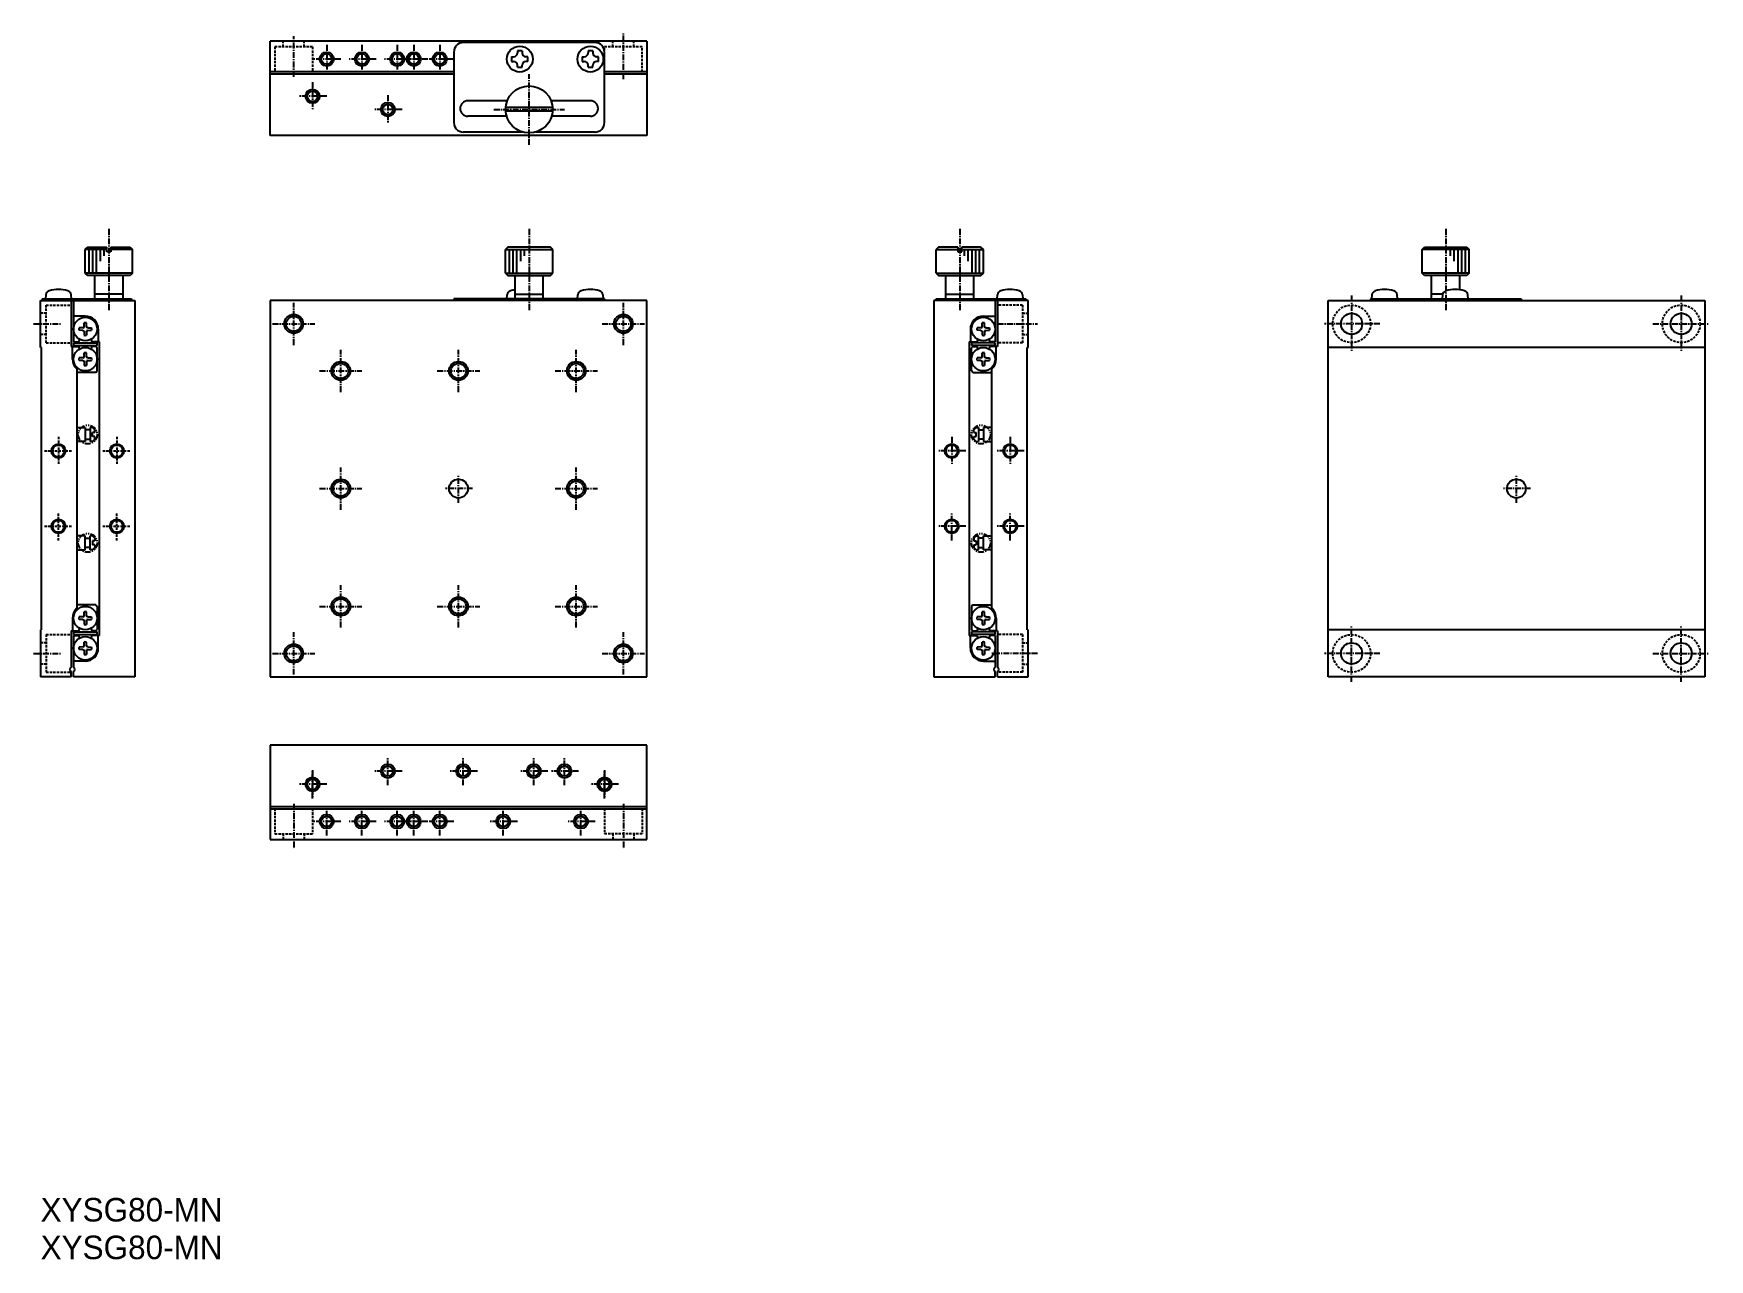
# Model space of a CAD drawing. Extents: x 138 to 494, y 13 to 273.
import ezdxf

# ---------------------------------------------------------------- set-up
doc = ezdxf.new("R2010")
doc.units = 0
for name, pattern in [('CENTER', [2, 1.25, -0.25, 0.25, -0.25]), ('DASHED', [0.75, 0.5, -0.25]), ('PHANTOM', [2.5, 1.25, -0.25, 0.25, -0.25, 0.25, -0.25])]:
    doc.linetypes.add(name, pattern=pattern)
doc.layers.get('0').update_dxf_attribs({"linetype": 'CONTINUOUS'})
doc.layers.add('CENTER', color=1, linetype='CENTER')

msp = doc.modelspace()

# ---------------------------------------------------------------- linework, layer by layer
at = {"color": 7, "linetype": 'CONTINUOUS'}
for p, q in [((187.91, 251.37), (187.91, 271.37)), ((267.91, 271.37), (187.91, 271.37)), ((256.91, 271.07), (228.91, 271.07)), ((267.91, 271.37), (267.91, 251.37)), ((226.91, 269.07), (226.91, 254.07)), ((239.16, 268.07), (239.16, 267.07)), ((239.16, 268.07), (239.61, 268.07)), ((239.16, 267.07), (239.61, 267.07)), ((241.41, 269.32), (240.41, 269.32)), ((240.41, 269.32), (240.41, 268.87)), ((241.41, 269.32), (241.41, 268.87)), ((242.66, 268.07), (242.21, 268.07)), ((242.66, 267.07), (242.21, 267.07)), ((242.66, 267.07), (242.66, 268.07)), ((254.16, 268.07), (254.16, 267.07)), ((254.16, 268.07), (254.61, 268.07)), ((254.16, 267.07), (254.61, 267.07)), ((256.41, 269.32), (255.41, 269.32)), ((255.41, 269.32), (255.41, 268.87)), ((256.41, 269.32), (256.41, 268.87)), ((257.66, 268.07), (257.21, 268.07)), ((257.66, 267.07), (257.21, 267.07)), ((257.66, 267.07), (257.66, 268.07)), ((258.91, 254.07), (258.91, 269.07)), ((226.91, 264.87), (187.91, 264.87)), ((226.91, 264.37), (187.91, 264.37)), ((240.41, 265.82), (240.41, 266.27)), ((240.41, 265.82), (241.41, 265.82)), ((241.41, 265.82), (241.41, 266.27)), ((255.41, 265.82), (255.41, 266.27)), ((255.41, 265.82), (256.41, 265.82)), ((256.41, 265.82), (256.41, 266.27)), ((267.91, 264.87), (258.91, 264.87)), ((267.91, 264.37), (258.91, 264.37)), ((238.26, 258.72), (229.91, 258.72)), ((247.89, 257.27), (237.92, 257.27)), ((247.89, 256.47), (237.92, 256.47)), ((255.91, 258.72), (247.55, 258.72)), ((238.12, 255.42), (229.91, 255.42)), ((255.91, 255.42), (247.69, 255.42)), ((267.91, 251.37), (187.91, 251.37)), ((241.51, 252.07), (228.91, 252.07)), ((256.91, 252.07), (244.31, 252.07)), ((148.66, 227.12), (149.16, 227.62)), ((153.26, 227.12), (148.66, 227.12)), ((148.66, 222.12), (148.66, 227.12)), ((149.16, 227.62), (153.26, 227.62)), ((153.26, 226.62), (153.26, 227.62)), ((154.06, 226.62), (153.26, 226.62)), ((154.06, 227.62), (154.06, 226.62)), ((154.06, 227.62), (158.16, 227.62)), ((158.66, 227.12), (154.06, 227.12)), ((158.16, 227.62), (158.66, 227.12)), ((158.66, 222.12), (158.66, 227.12)), ((238.41, 227.62), (237.91, 227.12)), ((237.91, 227.12), (247.91, 227.12)), ((237.91, 222.12), (237.91, 227.12)), ((247.41, 227.62), (238.41, 227.62)), ((247.91, 227.12), (247.41, 227.62)), ((247.91, 222.12), (247.91, 227.12)), ((329.86, 227.62), (329.36, 227.12)), ((329.36, 227.12), (333.96, 227.12)), ((329.36, 222.12), (329.36, 227.12)), ((333.96, 227.62), (329.86, 227.62)), ((333.96, 227.62), (333.96, 226.62)), ((333.96, 226.62), (334.76, 226.62)), ((334.76, 226.62), (334.76, 227.62)), ((338.86, 227.62), (334.76, 227.62)), ((334.76, 227.12), (339.36, 227.12)), ((339.36, 227.12), (338.86, 227.62)), ((339.36, 222.12), (339.36, 227.12)), ((432.56, 227.12), (433.06, 227.62)), ((442.56, 227.12), (432.56, 227.12)), ((432.56, 222.12), (432.56, 227.12)), ((433.06, 227.62), (442.06, 227.62)), ((442.06, 227.62), (442.56, 227.12)), ((442.56, 222.12), (442.56, 227.12)), ((158.66, 222.12), (148.66, 222.12)), ((149.16, 221.62), (148.66, 222.12)), ((158.16, 221.62), (149.16, 221.62)), ((150.66, 216.62), (150.66, 221.62)), ((156.66, 216.62), (156.66, 221.62)), ((158.66, 222.12), (158.16, 221.62)), ((237.91, 222.12), (247.91, 222.12)), ((237.91, 222.12), (238.41, 221.62)), ((238.41, 221.62), (247.41, 221.62)), ((239.91, 216.62), (239.91, 221.62)), ((245.91, 216.62), (245.91, 221.62)), ((247.41, 221.62), (247.91, 222.12)), ((329.36, 222.12), (339.36, 222.12)), ((329.36, 222.12), (329.86, 221.62)), ((329.86, 221.62), (338.86, 221.62)), ((331.36, 216.62), (331.36, 221.62)), ((337.36, 216.62), (337.36, 221.62)), ((338.86, 221.62), (339.36, 222.12)), ((442.56, 222.12), (432.56, 222.12)), ((433.06, 221.62), (432.56, 222.12)), ((442.06, 221.62), (433.06, 221.62)), ((434.56, 216.62), (434.56, 221.62)), ((440.56, 218.55), (440.56, 221.62)), ((442.56, 222.12), (442.06, 221.62)), ((140.28, 217.47), (140.21, 216.62)), ((145.71, 216.62), (145.63, 217.47)), ((156.66, 217.62), (150.66, 217.62)), ((238.16, 216.62), (238.23, 217.47)), ((239.91, 217.62), (245.91, 217.62)), ((253.16, 216.62), (253.23, 217.47)), ((258.58, 217.47), (258.66, 216.62)), ((331.36, 217.62), (337.36, 217.62)), ((342.26, 216.62), (342.34, 217.47)), ((347.69, 217.47), (347.76, 216.62)), ((421.88, 217.47), (421.81, 216.62)), ((427.31, 216.62), (427.23, 217.47)), ((436.91, 217.62), (434.56, 217.62)), ((436.88, 217.47), (436.81, 216.62)), ((442.31, 216.62), (442.23, 217.47)), ((139.16, 216.32), (159.16, 216.32)), ((139.16, 206.32), (139.16, 216.32)), ((139.46, 216.62), (139.46, 216.32)), ((139.46, 216.62), (158.46, 216.62)), ((145.66, 216.32), (145.66, 206.52)), ((146.16, 216.32), (146.16, 207.52)), ((158.46, 216.62), (158.46, 216.32)), ((159.16, 216.32), (159.16, 136.32)), ((187.91, 216.32), (187.91, 136.32)), ((267.91, 216.32), (187.91, 216.32)), ((258.91, 216.62), (226.91, 216.62)), ((226.91, 216.62), (226.91, 216.32)), ((258.91, 216.62), (258.91, 216.32)), ((267.91, 136.32), (267.91, 216.32)), ((348.86, 216.32), (328.86, 216.32)), ((328.86, 216.32), (328.86, 136.32)), ((329.36, 216.32), (329.36, 216.62)), ((329.36, 216.62), (348.36, 216.62)), ((341.86, 216.32), (341.86, 207.52)), ((342.36, 216.32), (342.36, 206.52)), ((348.36, 216.62), (348.36, 216.32)), ((348.86, 206.32), (348.86, 216.32)), ((412.56, 216.32), (492.56, 216.32)), ((412.56, 136.32), (412.56, 216.32)), ((421.56, 216.62), (453.56, 216.62)), ((421.56, 216.62), (421.56, 216.32)), ((453.56, 216.62), (453.56, 216.32)), ((492.56, 216.32), (492.56, 136.32)), ((148.66, 212.97), (146.16, 212.97)), ((148.16, 210.49), (147.33, 210.48)), ((148.16, 210.49), (148.32, 210.57)), ((148.38, 210.7), (148.32, 210.57)), ((148.38, 210.7), (148.4, 211.54)), ((148.93, 210.7), (148.92, 211.54)), ((148.93, 210.7), (148.99, 210.57)), ((149.16, 210.49), (148.99, 210.57)), ((149.16, 210.49), (149.98, 210.48)), ((151.41, 210.22), (151.41, 207.52)), ((336.61, 210.22), (336.61, 207.52)), ((338.86, 210.49), (338.03, 210.48)), ((338.86, 210.49), (339.03, 210.57)), ((339.08, 210.7), (339.03, 210.57)), ((339.08, 210.7), (339.1, 211.54)), ((339.36, 212.97), (341.86, 212.97)), ((339.63, 210.7), (339.62, 211.54)), ((339.63, 210.7), (339.69, 210.57)), ((339.86, 210.49), (339.69, 210.57)), ((339.86, 210.49), (340.68, 210.48)), ((145.66, 206.52), (147.24, 206.52)), ((145.91, 203.82), (145.91, 206.52)), ((146.16, 207.52), (147.24, 207.52)), ((146.16, 207.32), (146.16, 206.72)), ((146.16, 207.32), (151.16, 207.32)), ((146.16, 206.72), (151.16, 206.72)), ((148.16, 209.94), (147.33, 209.96)), ((148.16, 209.94), (148.32, 209.87)), ((148.38, 209.74), (148.32, 209.87)), ((148.38, 209.74), (148.4, 208.89)), ((148.93, 209.74), (148.92, 208.89)), ((148.93, 209.74), (148.99, 209.87)), ((149.16, 209.94), (148.99, 209.87)), ((149.16, 209.94), (149.98, 209.96)), ((151.66, 207.52), (150.07, 207.52)), ((150.86, 206.52), (150.07, 206.52)), ((150.86, 206.52), (151.16, 206.22)), ((151.16, 206.72), (151.16, 207.32)), ((151.66, 145.12), (151.66, 207.52)), ((336.36, 207.52), (337.95, 207.52)), ((336.36, 207.52), (336.36, 145.12)), ((336.86, 207.32), (336.86, 206.72)), ((341.86, 207.32), (336.86, 207.32)), ((341.86, 206.72), (336.86, 206.72)), ((337.16, 206.52), (336.86, 206.22)), ((337.16, 206.52), (337.95, 206.52)), ((338.86, 209.94), (338.03, 209.96)), ((338.86, 209.94), (339.03, 209.87)), ((339.08, 209.74), (339.03, 209.87)), ((339.08, 209.74), (339.1, 208.89)), ((339.63, 209.74), (339.62, 208.89)), ((339.63, 209.74), (339.69, 209.87)), ((339.86, 209.94), (339.69, 209.87)), ((339.86, 209.94), (340.68, 209.96)), ((341.86, 207.52), (340.77, 207.52)), ((342.36, 206.52), (340.77, 206.52)), ((341.86, 206.72), (341.86, 207.32)), ((342.11, 203.82), (342.11, 206.52)), ((139.36, 206.32), (139.16, 206.32)), ((139.36, 146.32), (139.36, 206.32)), ((148.16, 204.09), (147.33, 204.08)), ((148.16, 203.54), (147.33, 203.56)), ((148.16, 204.09), (148.32, 204.17)), ((148.16, 203.54), (148.32, 203.47)), ((148.38, 204.3), (148.32, 204.17)), ((148.38, 203.34), (148.32, 203.47)), ((148.38, 204.3), (148.4, 205.14)), ((148.38, 203.34), (148.4, 202.49)), ((148.93, 204.3), (148.92, 205.14)), ((148.93, 203.34), (148.92, 202.49)), ((148.93, 204.3), (148.99, 204.17)), ((148.93, 203.34), (148.99, 203.47)), ((149.16, 204.09), (148.99, 204.17)), ((149.16, 203.54), (148.99, 203.47)), ((149.16, 204.09), (149.98, 204.08)), ((149.16, 203.54), (149.98, 203.56)), ((151.16, 201.32), (151.16, 206.22)), ((336.86, 201.32), (336.86, 206.22)), ((338.86, 204.09), (338.03, 204.08)), ((338.86, 203.54), (338.03, 203.56)), ((338.86, 204.09), (339.03, 204.17)), ((338.86, 203.54), (339.03, 203.47)), ((339.08, 204.3), (339.03, 204.17)), ((339.08, 203.34), (339.03, 203.47)), ((339.08, 204.3), (339.1, 205.14)), ((339.08, 203.34), (339.1, 202.49)), ((339.63, 204.3), (339.62, 205.14)), ((339.63, 203.34), (339.62, 202.49)), ((339.63, 204.3), (339.69, 204.17)), ((339.63, 203.34), (339.69, 203.47)), ((339.86, 204.09), (339.69, 204.17)), ((339.86, 203.54), (339.69, 203.47)), ((339.86, 204.09), (340.68, 204.08)), ((339.86, 203.54), (340.68, 203.56)), ((348.66, 206.32), (348.86, 206.32)), ((348.66, 146.32), (348.66, 206.32)), ((492.56, 206.32), (412.56, 206.32)), ((146.86, 201.74), (146.86, 150.9)), ((150.86, 201.02), (146.86, 201.02)), ((150.86, 201.02), (151.16, 201.32)), ((337.16, 201.02), (336.86, 201.32)), ((337.16, 201.02), (341.16, 201.02)), ((341.16, 150.9), (341.16, 201.74)), ((146.86, 189.32), (148.66, 189.32)), ((148.66, 189.32), (148.66, 186.32)), ((149.66, 188.82), (148.66, 188.82)), ((150.16, 189.32), (149.66, 189.32)), ((149.66, 189.32), (149.66, 186.32)), ((150.16, 189.32), (150.66, 188.82)), ((150.66, 188.22), (150.66, 188.82)), ((337.86, 189.32), (337.36, 188.82)), ((337.36, 188.22), (337.36, 188.82)), ((337.86, 189.32), (338.36, 189.32)), ((338.36, 189.32), (338.36, 186.32)), ((338.36, 188.82), (339.36, 188.82)), ((339.36, 189.32), (339.36, 186.32)), ((341.16, 189.32), (339.36, 189.32)), ((148.66, 186.32), (146.86, 186.32)), ((148.66, 186.82), (149.66, 186.82)), ((150.16, 186.32), (149.66, 186.32)), ((150.16, 187.42), (150.16, 188.22)), ((150.66, 188.22), (150.16, 188.22)), ((150.66, 187.42), (150.16, 187.42)), ((150.16, 186.32), (150.66, 186.82)), ((150.66, 186.82), (150.66, 187.42)), ((337.36, 188.22), (337.86, 188.22)), ((337.36, 186.82), (337.36, 187.42)), ((337.36, 187.42), (337.86, 187.42)), ((337.86, 186.32), (337.36, 186.82)), ((337.86, 187.42), (337.86, 188.22)), ((337.86, 186.32), (338.36, 186.32)), ((339.36, 186.82), (338.36, 186.82)), ((339.36, 186.32), (341.16, 186.32)), ((148.66, 166.32), (146.86, 166.32)), ((148.66, 163.32), (148.66, 166.32)), ((148.66, 165.82), (149.66, 165.82)), ((149.66, 163.82), (148.66, 163.82)), ((150.16, 166.32), (149.66, 166.32)), ((149.66, 163.32), (149.66, 166.32)), ((150.16, 166.32), (150.66, 165.82)), ((150.66, 165.22), (150.16, 165.22)), ((150.16, 165.22), (150.16, 164.42)), ((150.66, 164.42), (150.16, 164.42)), ((150.16, 163.32), (150.66, 163.82)), ((150.66, 165.82), (150.66, 165.22)), ((150.66, 164.42), (150.66, 163.82)), ((337.86, 166.32), (337.36, 165.82)), ((337.36, 165.82), (337.36, 165.22)), ((337.36, 165.22), (337.86, 165.22)), ((337.36, 164.42), (337.36, 163.82)), ((337.36, 164.42), (337.86, 164.42)), ((337.86, 163.32), (337.36, 163.82)), ((337.86, 166.32), (338.36, 166.32)), ((337.86, 165.22), (337.86, 164.42)), ((338.36, 163.32), (338.36, 166.32)), ((339.36, 165.82), (338.36, 165.82)), ((338.36, 163.82), (339.36, 163.82)), ((339.36, 163.32), (339.36, 166.32)), ((339.36, 166.32), (341.16, 166.32)), ((146.86, 163.32), (148.66, 163.32)), ((150.16, 163.32), (149.66, 163.32)), ((337.86, 163.32), (338.36, 163.32)), ((341.16, 163.32), (339.36, 163.32)), ((150.86, 151.62), (146.86, 151.62)), ((148.38, 149.3), (148.4, 150.14)), ((148.93, 149.3), (148.92, 150.14)), ((150.86, 151.62), (151.16, 151.32)), ((151.16, 151.32), (151.16, 146.42)), ((337.16, 151.62), (336.86, 151.32)), ((336.86, 151.32), (336.86, 146.42)), ((337.16, 151.62), (341.16, 151.62)), ((339.08, 149.3), (339.1, 150.14)), ((339.63, 149.3), (339.62, 150.14)), ((139.16, 146.32), (139.16, 136.32)), ((139.36, 146.32), (139.16, 146.32)), ((145.66, 146.12), (147.24, 146.12)), ((145.66, 146.12), (145.66, 138.38)), ((145.91, 148.82), (145.91, 146.12)), ((148.16, 149.09), (147.33, 149.08)), ((148.16, 148.54), (147.33, 148.56)), ((148.16, 149.09), (148.32, 149.17)), ((148.16, 148.54), (148.32, 148.47)), ((148.38, 149.3), (148.32, 149.17)), ((148.38, 148.34), (148.32, 148.47)), ((148.38, 148.34), (148.4, 147.49)), ((148.93, 148.34), (148.92, 147.49)), ((148.93, 149.3), (148.99, 149.17)), ((148.93, 148.34), (148.99, 148.47)), ((149.16, 149.09), (148.99, 149.17)), ((149.16, 148.54), (148.99, 148.47)), ((149.16, 149.09), (149.98, 149.08)), ((149.16, 148.54), (149.98, 148.56)), ((150.86, 146.12), (150.07, 146.12)), ((150.86, 146.12), (151.16, 146.42)), ((337.16, 146.12), (336.86, 146.42)), ((337.16, 146.12), (337.95, 146.12)), ((338.86, 149.09), (338.03, 149.08)), ((338.86, 148.54), (338.03, 148.56)), ((338.86, 149.09), (339.03, 149.17)), ((338.86, 148.54), (339.03, 148.47)), ((339.08, 149.3), (339.03, 149.17)), ((339.08, 148.34), (339.03, 148.47)), ((339.08, 148.34), (339.1, 147.49)), ((339.63, 148.34), (339.62, 147.49)), ((339.63, 149.3), (339.69, 149.17)), ((339.63, 148.34), (339.69, 148.47)), ((339.86, 149.09), (339.69, 149.17)), ((339.86, 148.54), (339.69, 148.47)), ((339.86, 149.09), (340.68, 149.08)), ((339.86, 148.54), (340.68, 148.56)), ((342.36, 146.12), (340.77, 146.12)), ((342.11, 148.82), (342.11, 146.12)), ((342.36, 146.12), (342.36, 138.38)), ((348.66, 146.32), (348.86, 146.32)), ((348.86, 136.32), (348.86, 146.32)), ((492.56, 146.32), (412.56, 146.32)), ((146.16, 145.92), (146.16, 145.32)), ((146.16, 145.92), (151.16, 145.92)), ((146.16, 145.32), (151.16, 145.32)), ((146.16, 145.12), (147.24, 145.12)), ((146.16, 145.12), (146.16, 138.38)), ((148.16, 142.69), (147.33, 142.68)), ((148.16, 142.69), (148.32, 142.77)), ((148.38, 142.9), (148.32, 142.77)), ((148.38, 142.9), (148.4, 143.74)), ((148.93, 142.9), (148.92, 143.74)), ((148.93, 142.9), (148.99, 142.77)), ((149.16, 142.69), (148.99, 142.77)), ((149.16, 142.69), (149.98, 142.68)), ((151.66, 145.12), (150.07, 145.12)), ((151.16, 145.32), (151.16, 145.92)), ((151.41, 142.42), (151.41, 145.12)), ((336.36, 145.12), (337.95, 145.12)), ((336.61, 142.42), (336.61, 145.12)), ((336.86, 145.92), (336.86, 145.32)), ((341.86, 145.92), (336.86, 145.92)), ((341.86, 145.32), (336.86, 145.32)), ((338.86, 142.69), (338.03, 142.68)), ((338.86, 142.69), (339.03, 142.77)), ((339.08, 142.9), (339.03, 142.77)), ((339.08, 142.9), (339.1, 143.74)), ((339.63, 142.9), (339.62, 143.74)), ((339.63, 142.9), (339.69, 142.77)), ((339.86, 142.69), (339.69, 142.77)), ((339.86, 142.69), (340.68, 142.68)), ((341.86, 145.12), (340.77, 145.12)), ((341.86, 145.32), (341.86, 145.92)), ((341.86, 145.12), (341.86, 138.38)), ((148.66, 139.67), (146.16, 139.67)), ((148.16, 142.14), (147.33, 142.16)), ((148.16, 142.14), (148.32, 142.07)), ((148.38, 141.94), (148.32, 142.07)), ((148.38, 141.94), (148.4, 141.09)), ((148.93, 141.94), (148.92, 141.09)), ((148.93, 141.94), (148.99, 142.07)), ((149.16, 142.14), (148.99, 142.07)), ((149.16, 142.14), (149.98, 142.16)), ((338.86, 142.14), (338.03, 142.16)), ((338.86, 142.14), (339.03, 142.07)), ((339.08, 141.94), (339.03, 142.07)), ((339.08, 141.94), (339.1, 141.09)), ((339.36, 139.67), (341.86, 139.67)), ((339.63, 141.94), (339.62, 141.09)), ((339.63, 141.94), (339.69, 142.07)), ((339.86, 142.14), (339.69, 142.07)), ((339.86, 142.14), (340.68, 142.16)), ((145.66, 136.32), (139.16, 136.32)), ((145.66, 136.32), (145.66, 137.46)), ((146.16, 136.32), (146.16, 137.46)), ((159.16, 136.32), (146.16, 136.32)), ((187.91, 136.32), (267.91, 136.32)), ((328.86, 136.32), (341.86, 136.32)), ((341.86, 136.32), (341.86, 137.46)), ((342.36, 136.32), (342.36, 137.46)), ((342.36, 136.32), (348.86, 136.32)), ((492.56, 136.32), (412.56, 136.32)), ((267.91, 121.82), (187.91, 121.82)), ((187.91, 121.82), (187.91, 101.82)), ((267.91, 101.82), (267.91, 121.82)), ((187.91, 108.82), (267.91, 108.82)), ((187.91, 108.32), (267.91, 108.32)), ((187.91, 101.82), (267.91, 101.82))]:
    msp.add_line(p, q, dxfattribs=at)
at = {"color": 3, "linetype": 'DASHED'}
for p, q in [((190.66, 270.17), (190.66, 271.37)), ((195.16, 270.17), (195.16, 271.37)), ((260.66, 270.17), (260.66, 271.37)), ((265.16, 270.17), (265.16, 271.37)), ((188.91, 270.17), (188.91, 264.87)), ((196.91, 270.17), (188.91, 270.17)), ((196.91, 270.17), (196.91, 264.87)), ((258.91, 264.87), (258.91, 270.17)), ((266.91, 270.17), (258.91, 270.17)), ((266.91, 264.87), (266.91, 270.17)), ((140.36, 213.57), (139.16, 213.57)), ((140.36, 215.32), (145.66, 215.32)), ((140.36, 207.32), (140.36, 215.32)), ((347.66, 215.32), (342.36, 215.32)), ((347.66, 215.32), (347.66, 207.32)), ((347.66, 213.57), (348.86, 213.57)), ((140.36, 209.07), (139.16, 209.07)), ((140.36, 207.32), (145.66, 207.32)), ((347.66, 207.32), (342.36, 207.32)), ((347.66, 209.07), (348.86, 209.07)), ((140.36, 143.57), (139.16, 143.57)), ((140.36, 145.32), (145.66, 145.32)), ((140.36, 145.32), (140.36, 137.32)), ((347.66, 145.32), (342.36, 145.32)), ((347.66, 145.32), (347.66, 137.32)), ((347.66, 143.57), (348.86, 143.57)), ((140.36, 139.07), (139.16, 139.07)), ((347.66, 139.07), (348.86, 139.07)), ((140.36, 137.32), (145.66, 137.32)), ((347.66, 137.32), (342.36, 137.32)), ((188.91, 108.32), (188.91, 103.02)), ((196.91, 108.32), (196.91, 103.02)), ((258.91, 108.32), (258.91, 103.02)), ((266.91, 108.32), (266.91, 103.02)), ((188.91, 103.02), (196.91, 103.02)), ((190.66, 103.02), (190.66, 101.82)), ((195.16, 103.02), (195.16, 101.82)), ((266.91, 103.02), (258.91, 103.02)), ((260.66, 103.02), (260.66, 101.82)), ((265.16, 103.02), (265.16, 101.82))]:
    msp.add_line(p, q, dxfattribs=at)
at = {"color": 3, "linetype": 'CONTINUOUS'}
for p, q in [((149.46, 222.12), (149.46, 227.12)), ((150.26, 222.12), (150.26, 227.12)), ((151.06, 222.12), (151.06, 227.12)), ((151.86, 224.62), (151.86, 227.12)), ((152.66, 225.75), (152.66, 227.12)), ((238.71, 222.12), (238.71, 227.12)), ((239.51, 222.12), (239.51, 227.12)), ((240.31, 222.12), (240.31, 227.12)), ((241.11, 224.62), (241.11, 227.12)), ((241.91, 225.75), (241.91, 227.12)), ((335.36, 225.75), (335.36, 227.12)), ((336.16, 224.62), (336.16, 227.12)), ((336.96, 222.12), (336.96, 227.12)), ((337.76, 222.12), (337.76, 227.12)), ((338.56, 222.12), (338.56, 227.12)), ((438.56, 225.75), (438.56, 227.12)), ((439.36, 224.62), (439.36, 227.12)), ((440.16, 222.12), (440.16, 227.12)), ((440.96, 222.12), (440.96, 227.12)), ((441.76, 222.12), (441.76, 227.12))]:
    msp.add_line(p, q, dxfattribs=at)
for centre, radius in [((199.91, 267.57), 1.5), ((207.41, 267.57), 1.5), ((214.91, 267.57), 1.5), ((218.41, 267.57), 1.5), ((223.91, 267.57), 1.5), ((196.91, 259.67), 1.5), ((212.91, 256.87), 1.5), ((192.91, 211.32), 2), ((262.91, 211.32), 2), ((202.91, 201.32), 2), ((227.91, 201.32), 2), ((252.91, 201.32), 2), ((142.96, 184.32), 1.5), ((155.36, 184.32), 1.5), ((332.66, 184.32), 1.5), ((345.06, 184.32), 1.5), ((202.91, 176.32), 2), ((252.91, 176.32), 2), ((142.96, 168.32), 1.5), ((155.36, 168.32), 1.5), ((332.66, 168.32), 1.5), ((345.06, 168.32), 1.5), ((202.91, 151.32), 2), ((227.91, 151.32), 2), ((252.91, 151.32), 2), ((192.91, 141.32), 2), ((262.91, 141.32), 2), ((212.91, 116.32), 1.5), ((228.91, 116.32), 1.5), ((243.91, 116.32), 1.5), ((250.41, 116.32), 1.5), ((196.91, 113.52), 1.5), ((258.91, 113.52), 1.5), ((199.91, 105.62), 1.5), ((207.41, 105.62), 1.5), ((214.91, 105.62), 1.5), ((218.41, 105.62), 1.5), ((223.91, 105.62), 1.5), ((237.41, 105.62), 1.5), ((253.91, 105.62), 1.5)]:
    msp.add_circle(centre, radius, dxfattribs=at)
at = {"color": 7, "linetype": 'CONTINUOUS'}
for centre, radius in [((199.91, 267.57), 1.1), ((207.41, 267.57), 1.1), ((214.91, 267.57), 1.1), ((218.41, 267.57), 1.1), ((223.91, 267.57), 1.1), ((240.91, 267.57), 2.75), ((255.91, 267.57), 2.75), ((196.91, 259.67), 1.1), ((242.91, 256.87), 5), ((212.91, 256.87), 1.1), ((417.56, 211.32), 2.25), ((487.56, 211.32), 2.25), ((148.66, 210.22), 2.5), ((192.91, 211.32), 1.6), ((262.91, 211.32), 1.6), ((339.36, 210.22), 2.5), ((148.66, 203.82), 2.5), ((202.91, 201.32), 1.6), ((227.91, 201.32), 1.6), ((252.91, 201.32), 1.6), ((339.36, 203.82), 2.5), ((142.96, 184.32), 1.25), ((155.36, 184.32), 1.25), ((332.66, 184.32), 1.25), ((345.06, 184.32), 1.25), ((227.91, 176.32), 2), ((452.56, 176.32), 2), ((202.91, 176.32), 1.6), ((252.91, 176.32), 1.6), ((142.96, 168.32), 1.25), ((155.36, 168.32), 1.25), ((332.66, 168.32), 1.25), ((345.06, 168.32), 1.25), ((148.66, 148.82), 2.5), ((202.91, 151.32), 1.6), ((227.91, 151.32), 1.6), ((252.91, 151.32), 1.6), ((339.36, 148.82), 2.5), ((148.66, 142.42), 2.5), ((192.91, 141.32), 1.6), ((262.91, 141.32), 1.6), ((339.36, 142.42), 2.5), ((417.56, 141.32), 2.25), ((487.56, 141.32), 2.25), ((196.91, 113.52), 1.1), ((212.91, 116.32), 1.1), ((228.91, 116.32), 1.1), ((243.91, 116.32), 1.1), ((250.41, 116.32), 1.1), ((258.91, 113.52), 1.1), ((199.91, 105.62), 1.1), ((207.41, 105.62), 1.1), ((214.91, 105.62), 1.1), ((218.41, 105.62), 1.1), ((223.91, 105.62), 1.1), ((237.41, 105.62), 1.1), ((253.91, 105.62), 1.1)]:
    msp.add_circle(centre, radius, dxfattribs=at)
at = {"color": 3, "linetype": 'DASHED'}
for centre in [(417.56, 211.32), (487.56, 211.32), (417.56, 141.32), (487.56, 141.32)]:
    msp.add_circle(centre, 4, dxfattribs=at)
at = {"color": 3, "linetype": 'PHANTOM'}
for centre in [(149.16, 187.82), (338.86, 187.82), (149.16, 164.82), (338.86, 164.82)]:
    msp.add_circle(centre, 2, dxfattribs=at)
at = {"color": 7, "linetype": 'CONTINUOUS'}
for centre, radius, start, end in [((228.91, 269.07), 2, 90, 180), ((256.91, 269.07), 2, 0, 90), ((239.61, 268.87), 0.8, 270, 0), ((239.61, 266.27), 0.8, 0, 90), ((242.21, 268.87), 0.8, 180, 270), ((242.21, 266.27), 0.8, 90, 180), ((254.61, 268.87), 0.8, 270, 0), ((254.61, 266.27), 0.8, 0, 90), ((257.21, 268.87), 0.8, 180, 270), ((257.21, 266.27), 0.8, 90, 180), ((229.91, 257.07), 1.65, 90, 270), ((255.91, 257.07), 1.65, 270, 90), ((228.91, 254.07), 2, 180, 270), ((256.91, 254.07), 2, 270, 0), ((141.28, 217.38), 1, 106.257, 175), ((142.96, 211.62), 7, 73.743, 106.257), ((144.64, 217.38), 1, 5, 73.743), ((239.23, 217.38), 1, 106.257, 175), ((240.91, 211.62), 7, 98.2132, 106.257), ((254.23, 217.38), 1, 106.257, 175), ((255.91, 211.62), 7, 73.743, 106.257), ((257.59, 217.38), 1, 5, 73.743), ((343.33, 217.38), 1, 106.257, 175), ((345.01, 211.62), 7, 73.743, 106.257), ((346.69, 217.38), 1, 5, 73.743), ((422.88, 217.38), 1, 106.257, 175), ((424.56, 211.62), 7, 73.743, 106.257), ((426.24, 217.38), 1, 5, 73.743), ((437.88, 217.38), 1, 106.257, 175), ((439.56, 211.62), 7, 73.743, 106.257), ((441.24, 217.38), 1, 5, 73.743), ((148.66, 210.22), 1.35, 168.8959, 191.1041), ((148.66, 210.22), 1.35, 78.8959, 101.1041), ((148.66, 210.22), 2.75, 0, 90), ((148.66, 210.22), 1.35, 348.8959, 11.1041), ((339.36, 210.22), 2.75, 90, 180), ((339.36, 210.22), 1.35, 168.8959, 191.1041), ((339.36, 210.22), 1.35, 78.8959, 101.1041), ((339.36, 210.22), 1.35, 348.8959, 11.1041), ((148.66, 207.02), 1.5, 139.4584, 168.463), ((148.66, 207.02), 1.5, 191.537, 220.5416), ((148.66, 210.22), 1.35, 258.8959, 281.1041), ((148.66, 207.02), 1.5, 11.5369, 40.5416), ((148.66, 207.02), 1.5, 319.4584, 348.463), ((339.36, 207.02), 1.5, 139.4584, 168.463), ((339.36, 207.02), 1.5, 191.5369, 220.5416), ((339.36, 210.22), 1.35, 258.8959, 281.1041), ((339.36, 207.02), 1.5, 11.537, 40.5416), ((339.36, 207.02), 1.5, 319.4584, 348.463), ((148.66, 203.82), 2.75, 180, 229.1149), ((148.66, 203.82), 1.35, 168.8959, 191.1041), ((148.66, 203.82), 1.35, 78.8959, 101.1041), ((148.66, 203.82), 1.35, 348.8959, 11.1041), ((339.36, 203.82), 1.35, 168.8959, 191.1041), ((339.36, 203.82), 1.35, 78.8959, 101.1041), ((339.36, 203.82), 1.35, 348.8959, 11.1041), ((339.36, 203.82), 2.75, 310.8851, 0), ((148.66, 203.82), 1.35, 258.8959, 281.1041), ((339.36, 203.82), 1.35, 258.8959, 281.1041), ((148.66, 148.82), 2.75, 130.8851, 180), ((148.66, 148.82), 1.35, 78.8959, 101.1041), ((339.36, 148.82), 1.35, 78.8959, 101.1041), ((339.36, 148.82), 2.75, 0, 49.1149), ((148.66, 145.62), 1.5, 139.4584, 168.463), ((148.66, 148.82), 1.35, 168.8959, 191.1041), ((148.66, 148.82), 1.35, 258.8959, 281.1041), ((148.66, 145.62), 1.5, 11.5369, 40.5416), ((148.66, 148.82), 1.35, 348.8959, 11.1041), ((339.36, 145.62), 1.5, 139.4584, 168.463), ((339.36, 148.82), 1.35, 168.8959, 191.1041), ((339.36, 148.82), 1.35, 258.8959, 281.1041), ((339.36, 145.62), 1.5, 11.537, 40.5416), ((339.36, 148.82), 1.35, 348.8959, 11.1041), ((148.66, 145.62), 1.5, 191.537, 220.5416), ((148.66, 142.42), 1.35, 168.8959, 191.1041), ((148.66, 142.42), 1.35, 78.8959, 101.1041), ((148.66, 142.42), 2.75, 270, 360), ((148.66, 145.62), 1.5, 319.4584, 348.463), ((148.66, 142.42), 1.35, 348.8959, 11.1041), ((339.36, 142.42), 2.75, 180, 270), ((339.36, 145.62), 1.5, 191.5369, 220.5416), ((339.36, 142.42), 1.35, 168.8959, 191.1041), ((339.36, 142.42), 1.35, 78.8959, 101.1041), ((339.36, 145.62), 1.5, 319.4584, 348.463), ((339.36, 142.42), 1.35, 348.8959, 11.1041), ((148.66, 142.42), 1.35, 258.8959, 281.1041), ((339.36, 142.42), 1.35, 258.8959, 281.1041), ((145.86, 137.92), 0.5, 113.5782, 246.4218), ((145.96, 137.92), 0.5, 293.5782, 66.4218), ((342.06, 137.92), 0.5, 113.5782, 246.4218), ((342.16, 137.92), 0.5, 293.5782, 66.4218)]:
    msp.add_arc(centre, radius, start, end, dxfattribs=at)
at = {"layer": 'CENTER', "color": 1, "linetype": 'CENTER'}
for p, q in [((192.91, 263.81), (192.91, 272.47)), ((199.91, 270.57), (199.91, 264.57)), ((207.41, 270.57), (207.41, 264.57)), ((214.91, 270.57), (214.91, 264.57)), ((218.41, 270.57), (218.41, 264.57)), ((223.91, 270.57), (223.91, 264.57)), ((262.91, 263.31), (262.91, 273)), ((202.91, 267.57), (196.91, 267.57)), ((210.41, 267.57), (204.41, 267.57)), ((217.91, 267.57), (211.91, 267.57)), ((221.41, 267.57), (215.41, 267.57)), ((226.91, 267.57), (220.91, 267.57)), ((242.91, 249.37), (242.91, 264.37)), ((196.91, 262.67), (196.91, 256.67)), ((212.91, 259.87), (212.91, 253.87)), ((199.91, 259.67), (193.91, 259.67)), ((215.91, 256.87), (209.91, 256.87)), ((235.41, 256.87), (250.41, 256.87)), ((153.66, 231.49), (153.66, 214.22)), ((242.91, 231.49), (242.91, 214.22)), ((334.36, 231.49), (334.36, 214.22)), ((437.56, 231.49), (437.56, 214.22)), ((417.56, 217.32), (417.56, 205.32)), ((487.56, 217.32), (487.56, 205.32)), ((192.91, 206.82), (192.91, 215.82)), ((262.91, 206.82), (262.91, 215.82)), ((137.66, 211.32), (143.66, 211.32)), ((188.41, 211.32), (197.41, 211.32)), ((258.41, 211.32), (267.41, 211.32)), ((342.36, 211.32), (350.86, 211.32)), ((423.56, 211.32), (411.56, 211.32)), ((481.56, 211.32), (493.56, 211.32)), ((202.91, 196.82), (202.91, 205.82)), ((227.91, 196.82), (227.91, 205.82)), ((252.91, 196.82), (252.91, 205.82)), ((198.41, 201.32), (207.41, 201.32)), ((223.41, 201.32), (232.41, 201.32)), ((248.41, 201.32), (257.41, 201.32)), ((332.66, 187.32), (332.66, 181.32)), ((345.06, 187.32), (345.06, 181.32)), ((335.66, 184.32), (329.66, 184.32)), ((348.06, 184.32), (342.06, 184.32)), ((202.91, 171.82), (202.91, 180.82)), ((227.91, 173.32), (227.91, 179.32)), ((252.91, 171.82), (252.91, 180.82)), ((452.56, 173.32), (452.56, 179.32)), ((198.41, 176.32), (207.41, 176.32)), ((230.91, 176.32), (224.91, 176.32)), ((248.41, 176.32), (257.41, 176.32)), ((455.56, 176.32), (449.56, 176.32)), ((332.66, 165.32), (332.66, 171.32)), ((345.06, 165.32), (345.06, 171.32)), ((335.66, 168.32), (329.66, 168.32)), ((348.06, 168.32), (342.06, 168.32)), ((202.91, 146.82), (202.91, 155.82)), ((227.91, 146.82), (227.91, 155.82)), ((252.91, 146.82), (252.91, 155.82)), ((198.41, 151.32), (207.41, 151.32)), ((223.41, 151.32), (232.41, 151.32)), ((248.41, 151.32), (257.41, 151.32)), ((417.56, 135.32), (417.56, 147.32)), ((487.56, 135.32), (487.56, 147.32)), ((192.91, 136.82), (192.91, 145.82)), ((262.91, 136.82), (262.91, 145.82)), ((137.66, 141.32), (143.66, 141.32)), ((188.41, 141.32), (197.41, 141.32)), ((258.41, 141.32), (267.41, 141.32)), ((350.86, 141.32), (341.16, 141.32)), ((423.56, 141.32), (411.56, 141.32)), ((481.56, 141.32), (493.56, 141.32)), ((212.91, 113.32), (212.91, 119.32)), ((228.91, 113.32), (228.91, 119.32)), ((243.91, 113.32), (243.91, 119.32)), ((250.41, 113.32), (250.41, 119.32)), ((196.91, 116.52), (196.91, 110.52)), ((196.91, 110.52), (196.91, 116.52)), ((215.91, 116.32), (209.91, 116.32)), ((231.91, 116.32), (225.91, 116.32)), ((246.91, 116.32), (240.91, 116.32)), ((253.41, 116.32), (247.41, 116.32)), ((258.91, 116.52), (258.91, 110.52)), ((258.91, 110.52), (258.91, 116.52)), ((199.91, 113.52), (193.91, 113.52)), ((199.91, 113.52), (193.91, 113.52)), ((261.91, 113.52), (255.91, 113.52)), ((261.91, 113.52), (255.91, 113.52)), ((192.91, 109.38), (192.91, 99.85)), ((199.91, 102.62), (199.91, 108.62)), ((207.41, 102.62), (207.41, 108.62)), ((214.91, 102.62), (214.91, 108.62)), ((218.41, 102.62), (218.41, 108.62)), ((223.91, 102.62), (223.91, 108.62)), ((237.41, 102.62), (237.41, 108.62)), ((253.91, 102.62), (253.91, 108.62)), ((262.91, 109.38), (262.91, 99.85)), ((202.91, 105.62), (196.91, 105.62)), ((210.41, 105.62), (204.41, 105.62)), ((217.91, 105.62), (211.91, 105.62)), ((221.41, 105.62), (215.41, 105.62)), ((226.91, 105.62), (220.91, 105.62)), ((240.41, 105.62), (234.41, 105.62)), ((256.91, 105.62), (250.91, 105.62))]:
    msp.add_line(p, q, dxfattribs=at)
at = {"layer": 'CENTER', "color": 1, "linetype": 'DASHED'}
for p, q in [((142.96, 187.32), (142.96, 181.32)), ((155.36, 187.32), (155.36, 181.32)), ((139.96, 184.32), (145.96, 184.32)), ((152.36, 184.32), (158.36, 184.32)), ((142.96, 165.32), (142.96, 171.32)), ((155.36, 165.32), (155.36, 171.32)), ((139.96, 168.32), (145.96, 168.32)), ((152.36, 168.32), (158.36, 168.32))]:
    msp.add_line(p, q, dxfattribs=at)

# ---------------------------------------------------------------- texts
at = {"color": 7, "linetype": 'CONTINUOUS'}
for p in [(139.16, 20.65), (139.16, 12.65)]:
    msp.add_text('XYSG80-MN', height=5, dxfattribs=at).set_placement(p)

doc.saveas('drawing.dxf')
